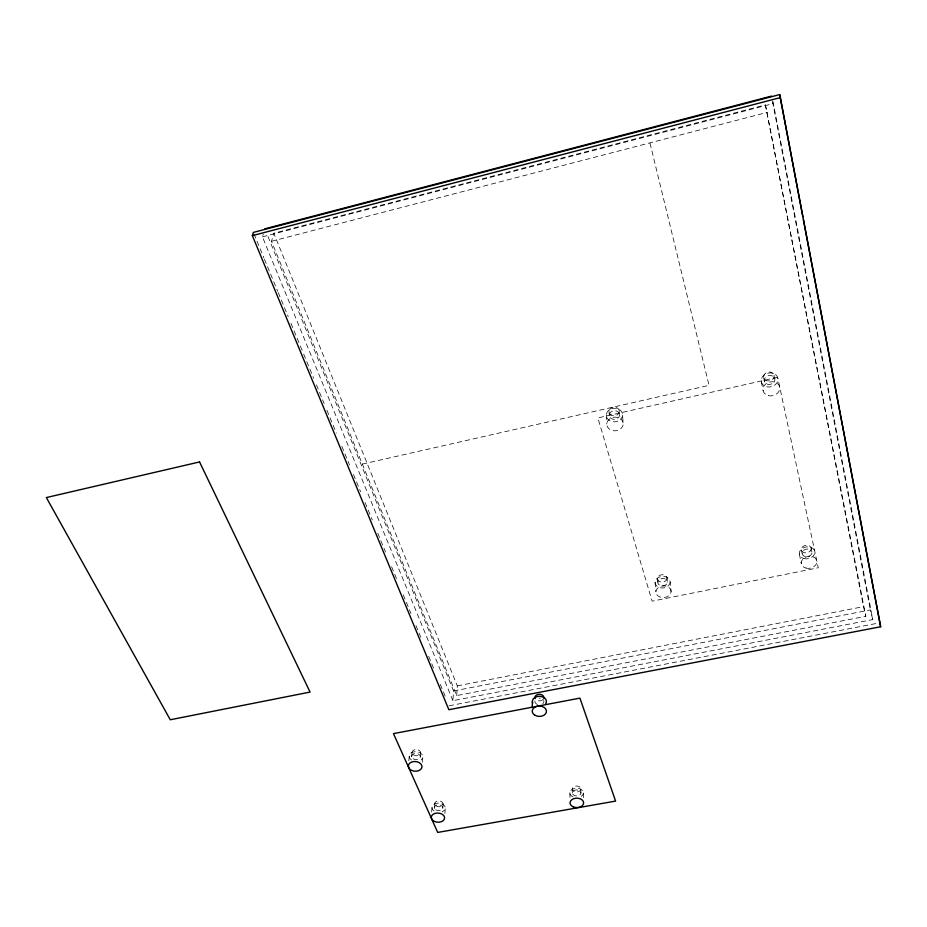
<?xml version="1.0" encoding="UTF-8"?>
<svg xmlns="http://www.w3.org/2000/svg" width="927" height="927" viewBox="0 0 927 927"><rect width="100%" height="100%" fill="white"/><g stroke="black" fill="none" stroke-linecap="round" stroke-linejoin="round"><path stroke-width="0.7" stroke-dasharray="4.63 3.48" d="M456.71 695.586L457.324 685.876L273.824 233.233L765.412 104.902L865.818 616.304L456.71 695.586L271.507 241.287L273.824 233.233M444.89 813.489L445.273 807.834M772.863 101.02L872.759 619.572L452.909 700.696L453.558 690.974L267.034 234.183M442.851 807.811L443.118 803.883M434.392 807.707L434.682 803.79M431.669 811.925L431.982 807.684M422.364 762.214L422.839 756.606M420.36 756.594L420.696 752.701M411.681 756.525L412.04 752.643M408.819 760.719L409.213 756.513M452.909 700.696L262.445 236.849L263.245 234.172M262.445 236.849L773.547 103.476M271.507 241.287L767.417 112.329M362.341 464.103L709.028 385.354L649.943 142.874M457.324 685.876L863.489 606.64L865.818 616.304M453.558 690.974L870.383 609.908L872.759 619.572M449.132 705.783L878.251 623.118M253.905 233.743L263.871 257.81M264.415 259.154L277.694 291.24M278.239 292.584L288.204 316.652M290.962 323.338L299.815 344.728M300.371 346.072L303.129 352.758M303.685 354.091L313.639 378.17M316.408 384.856L324.149 403.569M326.918 410.255L336.316 432.99M341.843 446.362L349.583 465.087M353.454 474.45L360.649 491.831M365.076 502.527L372.26 519.908M377.787 533.28L385.539 552.005M391.623 566.71L396.594 578.749M403.233 594.798L410.974 613.512M415.956 625.551L420.928 637.591M428.668 656.304L433.651 668.344M440.29 684.393L445.261 696.42M811.206 548.286A4.971 3.801 -10.5 0 1 804.323 552.735A4.971 3.801 -10.5 0 1 803.373 546.212A4.971 3.801 -10.5 0 1 811.206 548.286L811.994 552.04A4.983 3.801 -10.4 0 1 805.088 556.49A4.983 3.801 -10.4 0 1 804.149 549.966A4.983 3.801 -10.4 0 1 811.994 552.04M774.091 375.284A5.365 4.438 -13.9 0 1 767.046 380.812A5.365 4.438 -13.9 0 1 765.435 373.303A5.365 4.438 -13.9 0 1 774.091 375.284L774.833 378.795A5.377 4.438 -13.8 0 1 767.765 384.323A5.377 4.438 -13.8 0 1 766.142 376.791A5.377 4.438 -13.8 0 1 774.833 378.795M801.403 549.885L802.168 553.639M799.364 554.091L801.264 563.581M763.628 377.66L764.335 381.159M761.345 381.843L763.095 390.707M765.412 104.902L863.489 606.64M772.573 101.785L870.383 609.908M670.186 582.214A7.578 5.84 -4.6 0 1 658.541 587.231A7.578 5.84 -4.6 0 1 659.167 577.104A7.578 5.84 -4.6 0 1 670.186 582.214L671.102 591.739A7.625 5.852 -4.5 0 1 659.375 596.779A7.625 5.852 -4.5 0 1 660.001 586.617A7.625 5.852 -4.5 0 1 671.102 591.739M667.081 578.436A4.809 3.708 -4.7 0 1 659.7 581.635A4.809 3.708 -4.7 0 1 660.082 575.192A4.809 3.708 -4.7 0 1 667.081 578.436L667.44 582.202A4.82 3.72 -4.6 0 1 660.024 585.412A4.82 3.72 -4.6 0 1 660.418 578.958A4.82 3.72 -4.6 0 1 667.44 582.202M657.486 578.413L657.811 582.191M655.076 582.179L655.876 591.716M622.585 415.111A8.158 6.813 -4.8 0 1 610.082 420.904A8.158 6.813 -4.8 0 1 610.661 409.085A8.158 6.813 -4.8 0 1 622.585 415.111L623.187 424.068A8.216 6.837 -4.7 0 1 610.592 429.885A8.216 6.837 -4.7 0 1 611.183 418.019A8.216 6.837 -4.7 0 1 623.187 424.068M619.387 411.542A5.18 4.334 -4.9 0 1 611.461 415.238A5.18 4.334 -4.9 0 1 611.82 407.718A5.18 4.334 -4.9 0 1 619.387 411.542L619.618 415.087A5.191 4.334 -4.8 0 1 611.669 418.784A5.191 4.334 -4.8 0 1 612.029 411.264A5.191 4.334 -4.8 0 1 619.618 415.087M609.051 411.472L609.259 415.018M606.304 414.995L606.779 423.952M583.373 793.095L583.512 798.761M580.835 789.109A4.287 3.001 -0.1 0 1 574.288 791.565A4.287 3.001 -0.1 0 1 574.52 786.374A4.287 3.001 -0.1 0 1 580.835 789.109L580.928 793.048A4.299 3.001 -0.1 0 1 574.358 795.505A4.299 3.001 -0.1 0 1 574.589 790.314A4.299 3.001 -0.1 0 1 580.928 793.048M572.26 788.935L572.33 792.863M569.873 792.817L569.989 799.908M542.805 699.769A4.484 3.291 0.8 0 1 536.478 700.07M411.449 759.955A6.837 4.855 4.8 0 1 410.974 753.072A6.837 4.855 4.8 0 1 420.615 753.141A6.837 4.855 4.8 0 1 421.067 760.024M543.882 701.252A4.508 3.291 0.8 0 1 542.793 703.639M537.44 704.416A4.508 3.291 0.8 0 1 534.972 700.824M539.05 698.182A4.508 3.291 0.8 0 1 540.232 698.228M543.118 699.642A4.508 3.291 0.8 0 1 543.639 700.406M434.103 810.963A6.651 4.6 3.9 0 1 434.172 804.173A6.651 4.6 3.9 0 1 443.929 805.169A6.651 4.6 3.9 0 1 442.144 811.785M573.083 796.953A6.756 4.705 -0.1 0 1 571.217 790.128A6.756 4.705 -0.1 0 1 581.125 789.433A6.756 4.705 -0.1 0 1 581.241 796.374M777.649 377.266L597.88 417.926L652.11 601.183L818.263 567.776L777.649 377.266M413.442 754.833A4.345 3.082 4.8 0 0 420.603 753.5A4.345 3.082 4.8 0 0 415.053 749.665A4.345 3.082 4.8 0 0 413.442 754.833M436.026 805.876A4.229 2.932 3.9 0 0 443.013 804.648A4.229 2.932 3.9 0 0 437.671 800.986A4.229 2.932 3.9 0 0 436.026 805.876M413.094 758.726A4.357 3.094 4.8 0 0 420.267 757.394A4.357 3.094 4.8 0 0 414.705 753.547A4.357 3.094 4.8 0 0 413.094 758.726M435.736 809.792A4.241 2.932 3.9 0 0 442.747 808.564A4.241 2.932 3.9 0 0 437.393 804.903A4.241 2.932 3.9 0 0 435.736 809.792M768.506 395.667A8.517 7.01 -13.6 0 0 779.711 386.965A8.517 7.01 -13.6 0 0 765.98 383.801A8.517 7.01 -13.6 0 0 768.506 395.667M766.722 386.791A8.447 6.976 -13.8 0 0 777.834 378.112A8.447 6.976 -13.8 0 0 764.196 374.971A8.447 6.976 -13.8 0 0 766.722 386.791M803.952 558.564A7.822 5.979 -10.4 0 0 814.798 551.588A7.822 5.979 -10.4 0 0 802.481 548.32A7.822 5.979 -10.4 0 0 803.952 558.564M805.887 568.066A7.879 5.991 -10.3 0 0 816.826 561.067A7.879 5.991 -10.3 0 0 804.416 557.799A7.879 5.991 -10.3 0 0 805.887 568.066"/><path stroke-width="1.39" d="M532.295 707.394L532.341 701.809M252.353 235.643L253.361 232.41L779.723 94.566L880.65 626.756L448.865 709.711L252.353 235.643L780.58 97.532M264.844 228.818L771.484 96.107M408.54 767.278L393.465 733.628L579.931 698.124L615.598 801.09L437.718 832.434L431.727 819.062M408.807 767.892L431.472 818.483M880.65 626.756L803.361 219.537M779.723 94.566L802.828 216.698M535.169 698.657A4.484 3.291 0.8 0 1 539.074 694.311A4.484 3.291 0.8 0 1 543.813 698.24M532.724 703.129A7.068 5.18 0.8 0 1 539.792 696.293A7.068 5.18 0.8 0 1 545.748 703.755M199.56 461.947L46.35 497.567L170.267 719.758L310.07 692.075L199.56 461.947M409.386 768.773L408.297 766.328A6.883 4.855 4.8 0 1 417.173 761.797A6.883 4.855 4.8 0 1 420.626 769.526A6.883 4.855 4.8 0 1 409.386 768.773M432.272 819.885L431.24 817.579A6.698 4.6 3.9 0 1 439.977 813.327A6.698 4.6 3.9 0 1 443.21 820.662A6.698 4.6 3.9 0 1 432.272 819.885M534.682 715.111A7.115 5.18 0.8 0 0 546.339 712.249A7.115 5.18 0.8 0 0 537.011 706.316A7.115 5.18 0.8 0 0 534.682 715.111M573.245 806.872A6.802 4.716 0 0 0 583.628 803.014A6.802 4.716 0 0 0 573.628 798.715A6.802 4.716 0 0 0 573.245 806.872"/></g></svg>
